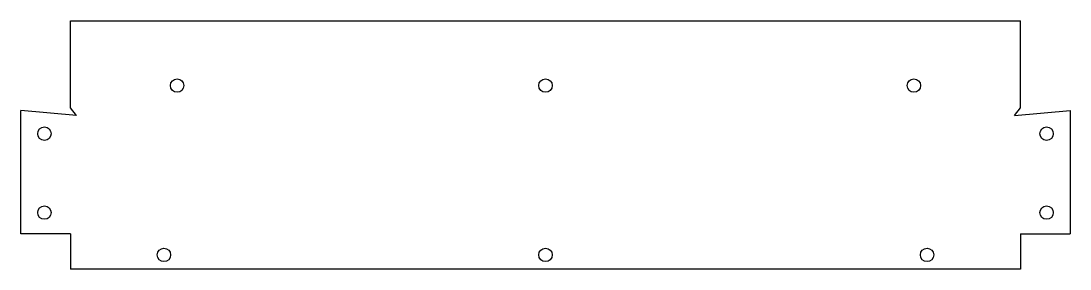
# Model space of a CAD drawing. Header units: millimetres. Extents: x -199 to 199, y -12 to 82.
import ezdxf

# ---------------------------------------------------------------- set-up
doc = ezdxf.new("R2010")
doc.units = ezdxf.units.MM

msp = doc.modelspace()

# ---------------------------------------------------------------- linework, layer by layer
at = {"color": 7, "linetype": 'Continuous', "lineweight": 25}
for p, q in [((-180.5, 49.4), (-180.5, 82.42)), ((-180.5, 82.42), (180.5, 82.42)), ((180.5, 49.4), (180.5, 82.42)), ((-199.33, 1.6), (-199.33, 48.39)), ((-178.18, 46.54), (-199.33, 48.39)), ((-178.18, 46.54), (-180.5, 49.4)), ((178.18, 46.54), (180.5, 49.4)), ((178.18, 46.54), (199.33, 48.39)), ((199.33, 48.39), (199.33, 1.6)), ((-180.5, 1.6), (-199.33, 1.6)), ((-180.5, 1.6), (-180.5, -11.83)), ((180.5, 1.6), (199.33, 1.6)), ((180.5, 1.6), (180.5, -11.83)), ((180.5, -11.83), (-180.5, -11.83))]:
    msp.add_line(p, q, dxfattribs=at)
for centre in [(-140, 57.87), (0, 57.87), (140, 57.87), (-190.43, 39.6), (190.43, 39.6), (-190.43, 9.6), (190.43, 9.6), (-145, -6.48), (0, -6.48), (145, -6.48)]:
    msp.add_circle(centre, 2.55, dxfattribs=at)

doc.saveas('drawing.dxf')
